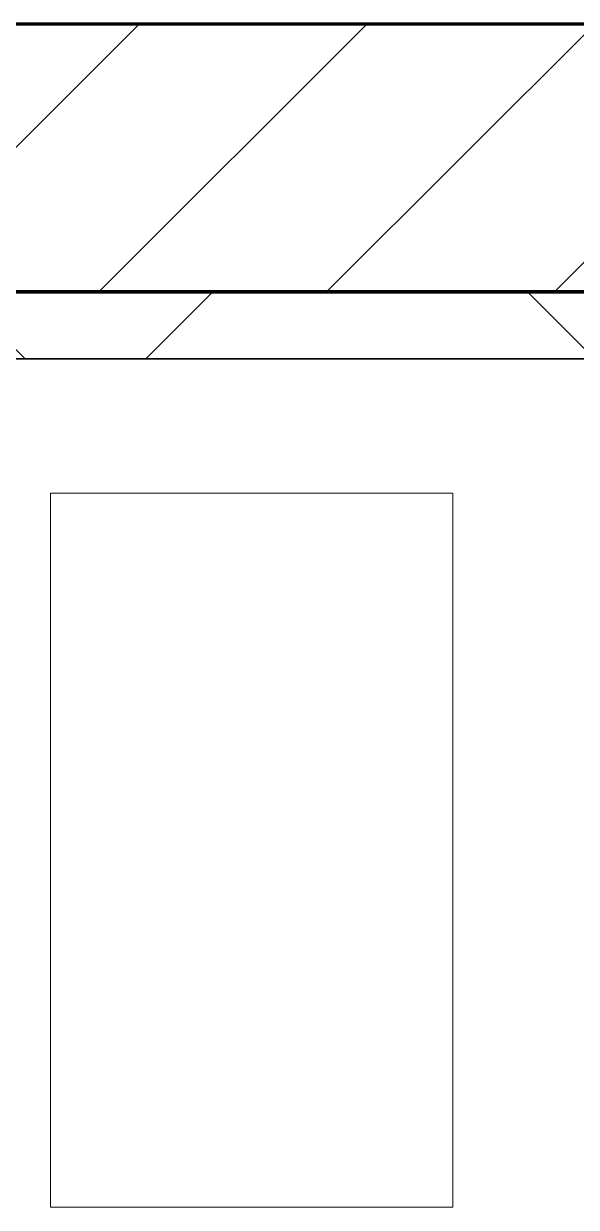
# Model space of a CAD drawing. Header units: millimetres. Extents: x -853228 to -774636, y -17776 to 22455.
# Drawn here: x -825027 to -824615, y 7262 to 8144 of the extents above; entities that cross this region are included whole.
import ezdxf

# ---------------------------------------------------------------- set-up
doc = ezdxf.new("R2010")
doc.units = ezdxf.units.MM
for name, color, linetype, lineweight in [('A-GLAZ-CURT', 2, 'Continuous', 9), ('A-WALL', 5, 'Continuous', 35), ('A-WALL-FNSH', 2, 'Continuous', 35), ('A-WALL-PATT', 1, 'Continuous', 35)]:
    doc.layers.add(name, color=color, linetype=linetype, lineweight=lineweight)

# ---------------------------------------------------------------- blocks, each defined once
blk = doc.blocks.new('DPA_CP_Metal Ceiling Panel - Vertical Panel with Gap-10965286-4281-01 ENLARGED LOWER PLATFORM LEVEL - REFLECTED CEILING PLAN - SHEET 2')
at = {"layer": 'A-GLAZ-CURT'}
for p, q in [((-821807.37, 7794.02), (-821807.37, 7261.52)), ((-821507.37, 7794.02), (-821807.37, 7794.02)), ((-821507.37, 7794.02), (-821807.37, 7794.02)), ((-821807.37, 7794.02), (-821807.37, 7261.52)), ((-821807.37, 7261.52), (-821807.37, 7794.02)), ((-821807.37, 7794.02), (-821507.37, 7794.02)), ((-821507.37, 7794.02), (-821507.37, 7261.52)), ((-821507.37, 7261.52), (-821507.37, 7794.02)), ((-821507.37, 7794.02), (-821507.37, 7261.52)), ((-821507.37, 7261.52), (-821807.37, 7261.52)), ((-821807.37, 7261.52), (-821507.37, 7261.52)), ((-821507.37, 7261.52), (-821807.37, 7261.52))]:
    blk.add_line(p, q, dxfattribs=at)
blk = doc.blocks.new('PPLS-PP19_Custom Tile Pattern - Custom Tile Pattern-V49-4281-01 ENLARGED LOWER PLATFORM LEVEL - REFLECTED CEILING PLAN - SHEET 2')
at = {"layer": 'A-GLAZ-CURT'}
for p, q in [((-300, 0), (300, 0)), ((300, 0), (-300, 0)), ((195.99, 0), (208.62, 0)), ((208.62, 0), (195.99, 0)), ((209.65, 0), (213.31, 0)), ((213.31, 0), (209.65, 0)), ((230.06, 0), (300, 0)), ((-300, -50), (300, -50)), ((300, -50), (-300, -50))]:
    blk.add_line(p, q, dxfattribs=at)
for points, knots in [([(136.44, 0), (121.66, 0), (86.93, 0), (51.16, 0), (31.18, 0)], [-106.750556, -106.750556, -106.750556, -106.750556, -59.610984, 0, 0, 0, 0]), ([(36.29, 0), (37.77, 0), (48.82, 0), (64.79, 0), (95.91, 0), (124.45, 0), (132.42, 0), (134.6, 0)], [-314.598523, -314.598523, -314.598523, -314.598523, -305.899624, -287.17622, -249.500363, -194.761443, -152.241002, -152.241002, -152.241002, -152.241002]), ([(70.7, 0), (75.42, 0), (98.18, 0), (120.63, 0), (138.28, 0), (138.53, 0)], [-360.682439, -360.682439, -360.682439, -360.682439, -346.313304, -291.370682, -290.5735, -290.5735, -290.5735, -290.5735]), ([(139.11, 0), (129.86, 0), (109.15, 0), (82.56, 0), (70.7, 0)], [-454.816382, -454.816382, -454.816382, -454.816382, -401.860199, -359.602546, -359.602546, -359.602546, -359.602546]), ([(94.4, 0), (94.4, 0), (94.64, 0), (99.11, 0), (108.97, 0), (120.79, 0), (139.94, 0), (163.31, 0), (185.23, 0), (193.62, 0), (194.69, 0), (194.79, 0)], [-2348.345796, -2348.345796, -2348.345796, -2348.345796, -2310.419338, -2233.599744, -2052.234781, -1843.028543, -1530.39897, -1095.004608, -529.74427, -295.064701, -265.121568, -265.121568, -265.121568, -265.121568]), ([(157.9, 0), (156.77, 0), (151.67, 0), (143.29, 0), (134.04, 0), (126.24, 0), (118.6, 0), (114.23, 0), (111.98, 0), (105.66, 0), (105.23, 0), (105.23, 0)], [-10292.955006, -10292.955006, -10292.955006, -10292.955006, -10098.273015, -9847.788484, -9677.714971, -9567.007022, -9453.21225, -9220.200448, -9012.77275, -8966.157302, -8929.495943, -8929.495943, -8929.495943, -8929.495943]), ([(128.58, 0), (128.8, 0), (130.16, 0), (139.26, 0), (152.67, 0), (161.24, 0), (162.19, 0), (162.75, 0)], [-633.326174, -633.326174, -633.326174, -633.326174, -627.736123, -618.981161, -602.094757, -592.980799, -581.414464, -581.414464, -581.414464, -581.414464]), ([(137.1, 0), (136, 0), (133.64, 0), (129.87, 0), (129.11, 0)], [-670.405967, -670.405967, -670.405967, -670.405967, -651.020627, -640.742133, -640.742133, -640.742133, -640.742133]), ([(168.37, 0), (167.68, 0), (162.47, 0), (152.92, 0), (140.13, 0), (139.66, 0)], [-543.375029, -543.375029, -543.375029, -543.375029, -530.793311, -458.593899, -455.880018, -455.880018, -455.880018, -455.880018]), ([(193.8, 0), (193.33, 0), (190.11, 0), (183.13, 0), (171, 0), (161.95, 0), (161.28, 0), (158.35, 0), (157.85, 0), (157.77, 0)], [-11665.349007, -11665.349007, -11665.349007, -11665.349007, -11565.880756, -11105.624034, -10839.086983, -10768.332124, -10666.779182, -10580.760289, -10550.278881, -10550.278881, -10550.278881, -10550.278881]), ([(208.57, 0), (207.48, 0), (193.42, 0), (177.41, 0), (159.34, 0), (158.33, 0), (158.3, 0)], [-191.665554, -191.665554, -191.665554, -191.665554, -187.987675, -143.776725, -129.632772, -123.352749, -123.352749, -123.352749, -123.352749]), ([(159.07, 0), (159.13, 0), (160.84, 0), (165.21, 0), (174.15, 0), (185.98, 0), (208.82, 0), (219.42, 0), (230.06, 0)], [-115.643202, -115.643202, -115.643202, -115.643202, -114.681583, -87.660824, -65.295536, -41.623857, -24.459831, 0, 0, 0, 0]), ([(162.75, 0), (165.4, 0), (170.91, 0), (172.61, 0), (172.61, 0)], [-111.264224, -111.264224, -111.264224, -111.264224, -56.742688, -19.085662, -19.085662, -19.085662, -19.085662]), ([(247.1, 0), (246.76, 0), (245.04, 0), (238.34, 0), (226.56, 0), (221.1, 0), (200.27, 0), (182.99, 0), (174.27, 0), (169.67, 0), (168.99, 0)], [-9649.085549, -9649.085549, -9649.085549, -9649.085549, -9581.591397, -9406.094246, -9221.510254, -9016.44624, -8717.832359, -8253.978395, -8152.463617, -8069.855175, -8069.855175, -8069.855175, -8069.855175]), ([(207.63, 0), (206.64, 0), (201.39, 0), (187.54, 0), (175.3, 0), (169.49, 0)], [-189.769456, -189.769456, -189.769456, -189.769456, -184.406837, -162.427601, -142.916156, -142.916156, -142.916156, -142.916156]), ([(171.51, 0), (176.48, 0), (193.23, 0), (201.45, 0), (206.02, 0), (208.19, 0)], [-7971.819559, -7971.819559, -7971.819559, -7971.819559, -7784.112253, -7606.717214, -7311.684787, -7311.684787, -7311.684787, -7311.684787]), ([(172.07, 0), (177.66, 0), (187.87, 0), (201.08, 0), (207.47, 0), (213.96, 0), (215.11, 0)], [-255.364076, -255.364076, -255.364076, -255.364076, -237.955587, -223.92608, -215.862851, -208.75215, -208.75215, -208.75215, -208.75215]), ([(215.22, 0), (214.62, 0), (212.04, 0), (209.86, 0), (208.59, 0)], [-203.825446, -203.825446, -203.825446, -203.825446, -198.527383, -191.529523, -191.529523, -191.529523, -191.529523]), ([(208.67, 0), (210.39, 0), (213.9, 0), (241.96, 0), (266.73, 0), (281.71, 0), (291.71, 0), (296.52, 0), (297.86, 0), (298.09, 0)], [-7289.299508, -7289.299508, -7289.299508, -7289.299508, -7042.621073, -6582.165592, -6068.460911, -5766.029927, -5566.724884, -5280.360606, -5199.253518, -5199.253518, -5199.253518, -5199.253518]), ([(300, 0), (286.53, 0), (255.8, 0), (224.99, 0), (209.53, 0)], [-285.253232, -285.253232, -285.253232, -285.253232, -244.693688, -192.73867, -192.73867, -192.73867, -192.73867]), ([(300, 0), (288.22, 0), (262, 0), (230.43, 0), (219.94, 0), (219.02, 0)], [-12528.858583, -12528.858583, -12528.858583, -12528.858583, -11905.454923, -11162.864862, -10856.732305, -10856.732305, -10856.732305, -10856.732305]), ([(219.9, 0), (220.86, 0), (227.84, 0), (242.06, 0), (246.54, 0), (246.96, 0)], [-10670.940496, -10670.940496, -10670.940496, -10670.940496, -10511.382485, -9925.173265, -9834.877357, -9834.877357, -9834.877357, -9834.877357]), ([(284.76, 0), (284.76, 0), (285.09, 0), (287.47, 0), (293.59, 0), (297.76, 0), (300, 0)], [-4110.630118, -4110.630118, -4110.630118, -4110.630118, -4053.389046, -3959.664717, -3862.421465, -3746.95702, -3746.95702, -3746.95702, -3746.95702]), ([(297.38, 0), (295.84, 0), (291.62, 0), (285.38, 0), (284.87, 0)], [-4803.172655, -4803.172655, -4803.172655, -4803.172655, -4358.271401, -4143.037883, -4143.037883, -4143.037883, -4143.037883])]:
    blk.add_open_spline(points, degree=3, knots=knots, dxfattribs=at)
for points in [[(168.74, 0), (168.74, 0), (169.81, 0), (171.51, 0)], [(195.11, 0), (194.91, 0), (194.44, 0), (193.8, 0)]]:
    blk.add_open_spline(points, degree=3, dxfattribs=at)
blk = doc.blocks.new('PPLS-PP19_Custom Tile Pattern - Custom Tile Pattern-V50-4281-01 ENLARGED LOWER PLATFORM LEVEL - REFLECTED CEILING PLAN - SHEET 2')
at = {"layer": 'A-GLAZ-CURT'}
for p, q in [((-300, 0), (300, 0)), ((300, 0), (-300, 0)), ((-293.07, 0), (-275.75, 0)), ((-275.75, 0), (-293.07, 0)), ((-222.32, 0), (-205, 0)), ((-205, 0), (-222.32, 0)), ((-300, -50), (300, -50)), ((300, -50), (-300, -50))]:
    blk.add_line(p, q, dxfattribs=at)
at = {"layer": 'A-GLAZ-CURT', "flags": 128}
for points in [[(-300, 0), (-291.56, 0), (-283.3, 0), (-275.2, 0), (-267.26, 0), (-259.45, 0), (-251.77, 0), (-244.2, 0), (-236.74, 0), (-229.36, 0), (-222.06, 0), (-214.83, 0), (-207.71, 0), (-200.76, 0), (-194.02, 0), (-187.54, 0), (-181.38, 0), (-175.58, 0), (-170.25, 0), (-165.64, 0), (-162.01, 0), (-159.53, 0), (-157.46, 0), (-154.52, 0), (-149.42, 0), (-141.84, 0), (-132.81, 0), (-126.08, 0)], [(-184.81, 0), (-190.44, 0), (-196.37, 0), (-202.58, 0), (-209.04, 0), (-215.73, 0), (-222.63, 0), (-229.72, 0), (-236.97, 0), (-244.39, 0), (-251.96, 0), (-259.67, 0), (-267.51, 0), (-275.48, 0), (-283.55, 0), (-291.73, 0), (-300, 0)], [(-125.17, 0), (-128.55, 0), (-134.16, 0), (-140.03, 0), (-145.5, 0), (-150.63, 0), (-155.53, 0), (-160.27, 0), (-164.95, 0), (-169.65, 0), (-174.47, 0), (-179.49, 0), (-184.58, 0)]]:
    blk.add_lwpolyline(points, dxfattribs=at)
at = {"layer": 'A-GLAZ-CURT'}
for points, knots in [([(-300, 0), (-284.65, 0), (-236.57, 0), (-174.61, 0), (-129.95, 0), (-110.8, 0), (-99.5, 0), (-91.46, 0)], [-5323.127839, -5323.127839, -5323.127839, -5323.127839, -4502.809032, -2700.551212, -1002.059161, -460.363443, 0, 0, 0, 0]), ([(-253.52, 0), (-263.12, 0), (-278.21, 0), (-294.48, 0), (-300, 0)], [-14302.028962, -14302.028962, -14302.028962, -14302.028962, -13729.592194, -13439.944408, -13439.944408, -13439.944408, -13439.944408]), ([(-253.69, 0), (-258.13, 0), (-262.64, 0), (-264.9, 0), (-265.4, 0)], [-531.287897, -531.287897, -531.287897, -531.287897, -208.940337, 0, 0, 0, 0]), ([(-258.6, 0), (-257.91, 0), (-256.55, 0), (-254.91, 0), (-254.15, 0)], [-5722.54675, -5722.54675, -5722.54675, -5722.54675, -5657.471696, -5607.327688, -5607.327688, -5607.327688, -5607.327688]), ([(-137.88, 0), (-140.56, 0), (-147.66, 0), (-147.69, 0), (-158.72, 0), (-174.02, 0), (-185.59, 0), (-209.77, 0), (-232.01, 0), (-248.88, 0), (-253.42, 0), (-253.55, 0)], [-3187.727384, -3187.727384, -3187.727384, -3187.727384, -2919.378265, -2477.344047, -2237.412286, -2029.680487, -1755.085331, -1400.429864, -858.079193, -543.655514, -534.64107, -534.64107, -534.64107, -534.64107]), ([(-253.54, 0), (-250.73, 0), (-240.08, 0), (-225.99, 0), (-213.1, 0), (-200.2, 0), (-191.23, 0), (-185.2, 0), (-184.59, 0)], [-5594.246546, -5594.246546, -5594.246546, -5594.246546, -5413.335975, -5017.494783, -4832.723979, -4666.091899, -4349.945572, -4314.440031, -4314.440031, -4314.440031, -4314.440031]), ([(-116.31, 0), (-122.18, 0), (-150.34, 0), (-195.02, 0), (-239.31, 0), (-253.04, 0)], [-17701.573127, -17701.573127, -17701.573127, -17701.573127, -17136.203329, -15131.813646, -14311.641192, -14311.641192, -14311.641192, -14311.641192]), ([(-133.82, 0), (-135.51, 0), (-137.8, 0), (-149.31, 0), (-162.01, 0), (-177.91, 0), (-199.46, 0), (-216.65, 0), (-231.26, 0), (-233.46, 0), (-234, 0)], [-2731.647847, -2731.647847, -2731.647847, -2731.647847, -2418.507304, -2308.929706, -2113.765672, -1763.376603, -1422.553702, -978.033455, -846.069444, -682.911962, -682.911962, -682.911962, -682.911962]), ([(-233.49, 0), (-233.44, 0), (-232.38, 0), (-230.74, 0), (-225.3, 0), (-223.63, 0)], [-455.274641, -455.274641, -455.274641, -455.274641, -440.605512, -119.536984, 0, 0, 0, 0]), ([(-223.63, 0), (-219.39, 0), (-206.17, 0), (-188.58, 0), (-169.02, 0), (-152.12, 0), (-136.84, 0), (-127.33, 0), (-124.19, 0), (-123.43, 0), (-123.28, 0)], [-5463.295695, -5463.295695, -5463.295695, -5463.295695, -5161.076232, -4739.070012, -4465.409639, -4149.119819, -3839.893365, -3647.167523, -3488.92562, -3439.852845, -3439.852845, -3439.852845, -3439.852845]), ([(-183.92, 0), (-178.74, 0), (-170.52, 0), (-158.7, 0), (-157.22, 0)], [-4301.511651, -4301.511651, -4301.511651, -4301.511651, -4000.813434, -3840.635403, -3840.635403, -3840.635403, -3840.635403]), ([(-152.35, 0), (-151.03, 0), (-147.71, 0), (-143.57, 0), (-138.62, 0)], [-3494.978217, -3494.978217, -3494.978217, -3494.978217, -3371.022232, -3227.460399, -3227.460399, -3227.460399, -3227.460399]), ([(-118.78, 0), (-121.86, 0), (-126.28, 0), (-136.96, 0), (-147.46, 0), (-150.03, 0), (-150.57, 0)], [-5938.474035, -5938.474035, -5938.474035, -5938.474035, -5700.061948, -5508.838257, -5298.784692, -5196.16478, -5196.16478, -5196.16478, -5196.16478]), ([(-150.34, 0), (-150.07, 0), (-147.75, 0), (-142.6, 0), (-127.26, 0), (-107.3, 0), (-90.42, 0), (-75.26, 0), (-68.41, 0), (-65.12, 0), (-63.63, 0)], [-4948.728362, -4948.728362, -4948.728362, -4948.728362, -4883.323924, -4440.880425, -4054.690705, -3793.097032, -3402.597032, -3144.956779, -3050.982048, -2969.237017, -2969.237017, -2969.237017, -2969.237017]), ([(-116.66, 0), (-123.83, 0), (-133.98, 0), (-147.74, 0), (-149.07, 0)], [-6858.444941, -6858.444941, -6858.444941, -6858.444941, -6449.282163, -6277.220794, -6277.220794, -6277.220794, -6277.220794]), ([(-148.23, 0), (-146.94, 0), (-140.15, 0), (-137.28, 0), (-133.93, 0), (-128.78, 0), (-126.5, 0)], [-6162.058746, -6162.058746, -6162.058746, -6162.058746, -6017.569127, -5560.701257, -5364.112219, -5231.017328, -5231.017328, -5231.017328, -5231.017328]), ([(-116.68, 0), (-120.05, 0), (-127.34, 0), (-139.03, 0), (-146.11, 0), (-146.95, 0)], [-1120.9132, -1120.9132, -1120.9132, -1120.9132, -945.742622, -741.901385, -489.130243, -489.130243, -489.130243, -489.130243]), ([(-146.69, 0), (-146.59, 0), (-145.49, 0), (-135.69, 0), (-128.29, 0), (-125.15, 0)], [-420.34245, -420.34245, -420.34245, -420.34245, -406.956646, -290.263673, 0, 0, 0, 0]), ([(-127.41, 0), (-131.63, 0), (-133.16, 0), (-134.09, 0), (-134.15, 0)], [-8540.990293, -8540.990293, -8540.990293, -8540.990293, -8266.114998, -8246.473386, -8246.473386, -8246.473386, -8246.473386]), ([(-134.15, 0), (-133.32, 0), (-130.31, 0), (-122.43, 0), (-116.25, 0), (-115.69, 0)], [-7657.439573, -7657.439573, -7657.439573, -7657.439573, -7293.749979, -6839.55839, -6794.952595, -6794.952595, -6794.952595, -6794.952595]), ([(-120.13, 0), (-120.14, 0), (-120.24, 0), (-121.3, 0), (-129.25, 0), (-133.82, 0)], [-2933.992132, -2933.992132, -2933.992132, -2933.992132, -2920.575025, -2840.280255, -2731.647847, -2731.647847, -2731.647847, -2731.647847]), ([(-113.43, 0), (-113.44, 0), (-113.96, 0), (-119.73, 0), (-125.43, 0), (-127.03, 0), (-127.41, 0)], [-328.499627, -328.499627, -328.499627, -328.499627, -282.672656, -98.539552, -24.539552, 0, 0, 0, 0]), ([(-126.5, 0), (-122.44, 0), (-108.71, 0), (-86.68, 0), (-63.44, 0), (-54.4, 0), (-50.17, 0), (-47.49, 0), (-46.89, 0)], [-5231.017328, -5231.017328, -5231.017328, -5231.017328, -4994.692869, -4542.524482, -4008.285538, -3689.699207, -3546.54457, -3508.552178, -3508.552178, -3508.552178, -3508.552178]), ([(-125.15, 0), (-124.93, 0), (-122.77, 0), (-119.2, 0), (-115.67, 0)], [-3362.7396, -3362.7396, -3362.7396, -3362.7396, -3342.215224, -3152.568375, -3152.568375, -3152.568375, -3152.568375]), ([(-122.08, 0), (-122.01, 0), (-121.69, 0), (-121.2, 0), (-120.88, 0)], [-3136.336417, -3136.336417, -3136.336417, -3136.336417, -3110.304437, -3035.164275, -3035.164275, -3035.164275, -3035.164275]), ([(-46.58, 0), (-46.9, 0), (-49.43, 0), (-60.59, 0), (-81.23, 0), (-99.51, 0), (-114.02, 0), (-117.28, 0), (-118.78, 0)], [-1458.985396, -1458.985396, -1458.985396, -1458.985396, -1405.135169, -1060.00838, -740.068933, -229.489605, -116.330425, 0, 0, 0, 0]), ([(-115.7, 0), (-114.77, 0), (-110.22, 0), (-96.78, 0), (-71.33, 0), (-42.53, 0), (-12.78, 0), (4.23, 0), (9.64, 0), (10.14, 0), (10.18, 0)], [-5711.226145, -5711.226145, -5711.226145, -5711.226145, -5430.283136, -5103.229623, -4799.173296, -4065.652676, -3589.737505, -3285.047089, -3066.359526, -3044.715262, -3044.715262, -3044.715262, -3044.715262]), ([(-26.75, 0), (-27.82, 0), (-36.18, 0), (-53.55, 0), (-78.2, 0), (-102.31, 0), (-113.42, 0), (-115.65, 0)], [-8718.362214, -8718.362214, -8718.362214, -8718.362214, -8532.293389, -8073.216054, -7508.296369, -7004.680444, -6877.659358, -6877.659358, -6877.659358, -6877.659358]), ([(-72.93, 0), (-75.51, 0), (-87.39, 0), (-103.09, 0), (-115.64, 0)], [-19442.345229, -19442.345229, -19442.345229, -19442.345229, -18935.241197, -17723.083364, -17723.083364, -17723.083364, -17723.083364]), ([(-115.64, 0), (-114.19, 0), (-109.37, 0), (-98.9, 0), (-85.29, 0), (-71.67, 0), (-65.93, 0), (-65.07, 0)], [-3152.069337, -3152.069337, -3152.069337, -3152.069337, -3074.362186, -2902.289527, -2605.247022, -2322.099534, -2241.8264, -2241.8264, -2241.8264, -2241.8264]), ([(-86.16, 0), (-91.37, 0), (-100.78, 0), (-111.13, 0), (-115.64, 0)], [-1681.3698, -1681.3698, -1681.3698, -1681.3698, -1374.161226, -1139.024012, -1139.024012, -1139.024012, -1139.024012]), ([(9.32, 0), (9.08, 0), (7.65, 0), (2.57, 0), (-12.23, 0), (-25.64, 0), (-40, 0), (-56.24, 0), (-75.59, 0), (-94, 0), (-112.01, 0), (-114.94, 0), (-115.63, 0)], [-2922.926651, -2922.926651, -2922.926651, -2922.926651, -2882.788014, -2720.818881, -2518.50168, -2125.455881, -1792.521578, -1466.981642, -1208.454564, -789.402658, -501.969187, -243.577221, -243.577221, -243.577221, -243.577221]), ([(-36.62, 0), (-36.62, 0), (-40.35, 0), (-44.32, 0), (-58.97, 0), (-85.2, 0), (-105.63, 0), (-114.02, 0), (-115.6, 0)], [-4069.478503, -4069.478503, -4069.478503, -4069.478503, -3858.647035, -3538.256648, -2842.901703, -2193.204658, -1433.981041, -1149.748693, -1149.748693, -1149.748693, -1149.748693]), ([(-114.89, 0), (-107.98, 0), (-91.35, 0), (-74.02, 0), (-62.74, 0), (-60.36, 0), (-59.97, 0)], [-6773.888853, -6773.888853, -6773.888853, -6773.888853, -6236.997189, -5713.340575, -5140.470607, -5006.787413, -5006.787413, -5006.787413, -5006.787413]), ([(-114.79, 0), (-114.44, 0), (-113.88, 0), (-113.43, 0), (-113.43, 0)], [-492.74944, -492.74944, -492.74944, -492.74944, -394.672656, -330.879064, -330.879064, -330.879064, -330.879064]), ([(-91.46, 0), (-90.09, 0), (-84.7, 0), (-77.43, 0), (-72.73, 0), (-72.64, 0), (-72.64, 0)], [-19832.387487, -19832.387487, -19832.387487, -19832.387487, -19753.885894, -19541.04734, -19478.625389, -19471.062469, -19471.062469, -19471.062469, -19471.062469]), ([(-63.96, 0), (-64.13, 0), (-72.5, 0), (-80.63, 0), (-86.16, 0)], [-2171.769325, -2171.769325, -2171.769325, -2171.769325, -2007.031671, -1681.3698, -1681.3698, -1681.3698, -1681.3698]), ([(-47.09, 0), (-50.8, 0), (-57.46, 0), (-71.66, 0), (-77.83, 0), (-82.66, 0), (-83.28, 0), (-83.28, 0)], [-2359.029104, -2359.029104, -2359.029104, -2359.029104, -2161.752162, -2006.592567, -1646.621388, -1424.436217, -1393.971743, -1393.971743, -1393.971743, -1393.971743]), ([(-83.28, 0), (-83.28, 0), (-82.91, 0), (-76.14, 0), (-62.97, 0), (-53.4, 0), (-47.69, 0), (-47.58, 0)], [-1393.4169, -1393.4169, -1393.4169, -1393.4169, -1353.722004, -1274.333717, -1073.56893, -651.549973, -643.371574, -643.371574, -643.371574, -643.371574]), ([(-66.39, 0), (-66.39, 0), (-63.63, 0), (-57.22, 0), (-49.55, 0), (-46.7, 0)], [-2493.31794, -2493.31794, -2493.31794, -2493.31794, -2315.303971, -1809.437387, -1513.440214, -1513.440214, -1513.440214, -1513.440214]), ([(21.78, 0), (19.76, 0), (8.81, 0), (-16.92, 0), (-47.42, 0), (-65.77, 0), (-66.37, 0), (-66.38, 0)], [-4330.255344, -4330.255344, -4330.255344, -4330.255344, -4222.080604, -3745.412743, -2981.410125, -2542.574734, -2498.224237, -2498.224237, -2498.224237, -2498.224237]), ([(-63.63, 0), (-61.49, 0), (-57.39, 0), (-54.49, 0), (-45.2, 0), (-40.79, 0), (-40.46, 0), (-40.44, 0)], [-2969.237017, -2969.237017, -2969.237017, -2969.237017, -2851.217951, -2734.127174, -2474.780881, -2410.990208, -2350.645972, -2350.645972, -2350.645972, -2350.645972]), ([(-58.83, 0), (-58.37, 0), (-57.29, 0), (-54.23, 0), (-46.33, 0), (-42.62, 0), (-41.76, 0)], [-4859.52896, -4859.52896, -4859.52896, -4859.52896, -4680.891996, -4469.85053, -4321.566175, -4270.495146, -4270.495146, -4270.495146, -4270.495146])]:
    blk.add_open_spline(points, degree=3, knots=knots, dxfattribs=at)
for points in [[(-117.74, 0), (-117.53, 0), (-117.09, 0), (-116.55, 0)], [(-115.66, 0), (-116.54, 0), (-117.2, 0), (-117.56, 0)]]:
    blk.add_open_spline(points, degree=3, dxfattribs=at)

msp = doc.modelspace()

# ---------------------------------------------------------------- hatches: boundary and pattern name
at = {"layer": 'A-WALL-PATT', "lineweight": 9}
h = msp.add_hatch(dxfattribs=at)
h.set_pattern_fill('FP_2', color=256, style=0, pattern_type=2)
h.set_pattern_definition([(45, (0, 0), (-84.852814, 84.852814), [])])
h.paths.add_polyline_path([(-814007.37, 7944.02), (-814007.37, 8144.02), (-842657.37, 8144.02), (-842657.37, 7944.02), (-826541.23, 7944.02), (-826539.02, 7948.97), (-826527.94, 7944.02), (-814073.76, 7944.02)])
h = msp.add_hatch(dxfattribs=at)
h.set_pattern_fill('FP_3', color=256, style=0, pattern_type=2)
h.set_pattern_definition([(45, (0, 0), (-212.13203, 212.13203), []), (135, (0, 0), (-212.13203, -212.13203), [])])
h.paths.add_polyline_path([(-818486.1, 7894.02), (-817973.34, 7894.02), (-817973.34, 7944.02), (-826527.94, 7944.02), (-826491.55, 7927.76), (-826489.44, 7931.09), (-826482.37, 7934.02), (-826475.3, 7931.09), (-826472.37, 7924.02), (-826472.37, 7919.19), (-826414.53, 7894.02), (-820692.28, 7894.02)])
h.paths.add_polyline_path([(-826582.37, 7894.02), (-826526.34, 7894.02), (-826557.37, 7907.88), (-826541.23, 7944.02), (-834960.89, 7944.02), (-834960.89, 7894.02), (-826621.36, 7894.02)])

# ---------------------------------------------------------------- linework, layer by layer
at = {"layer": 'A-WALL', "color": 7, "lineweight": 70}
for p, q in [((-825382.37, 8144.02), (-814107.37, 8144.02)), ((-817973.34, 7944.02), (-825382.37, 7944.02)), ((-825382.37, 7944.02), (-817973.34, 7944.02))]:
    msp.add_line(p, q, dxfattribs=at)
at = {"layer": 'A-WALL-FNSH', "color": 250}
msp.add_line((-817973.34, 7894.02), (-825382.37, 7894.02), dxfattribs=at)

# ---------------------------------------------------------------- block references
at = {"layer": 'A-GLAZ-CURT', "rotation": 180}
for name, p in [('PPLS-PP19_Custom Tile Pattern - Custom Tile Pattern-V50-4281-01 ENLARGED LOWER PLATFORM LEVEL - REFLECTED CEILING PLAN - SHEET 2', (-825082.37, 7894.02)), ('PPLS-PP19_Custom Tile Pattern - Custom Tile Pattern-V49-4281-01 ENLARGED LOWER PLATFORM LEVEL - REFLECTED CEILING PLAN - SHEET 2', (-824482.37, 7894.02))]:
    msp.add_blockref(name, p, dxfattribs=at)
at = {"layer": 'A-GLAZ-CURT'}
msp.add_blockref('DPA_CP_Metal Ceiling Panel - Vertical Panel with Gap-10965286-4281-01 ENLARGED LOWER PLATFORM LEVEL - REFLECTED CEILING PLAN - SHEET 2', (-3200, 0), dxfattribs=at)

doc.saveas('drawing.dxf')
